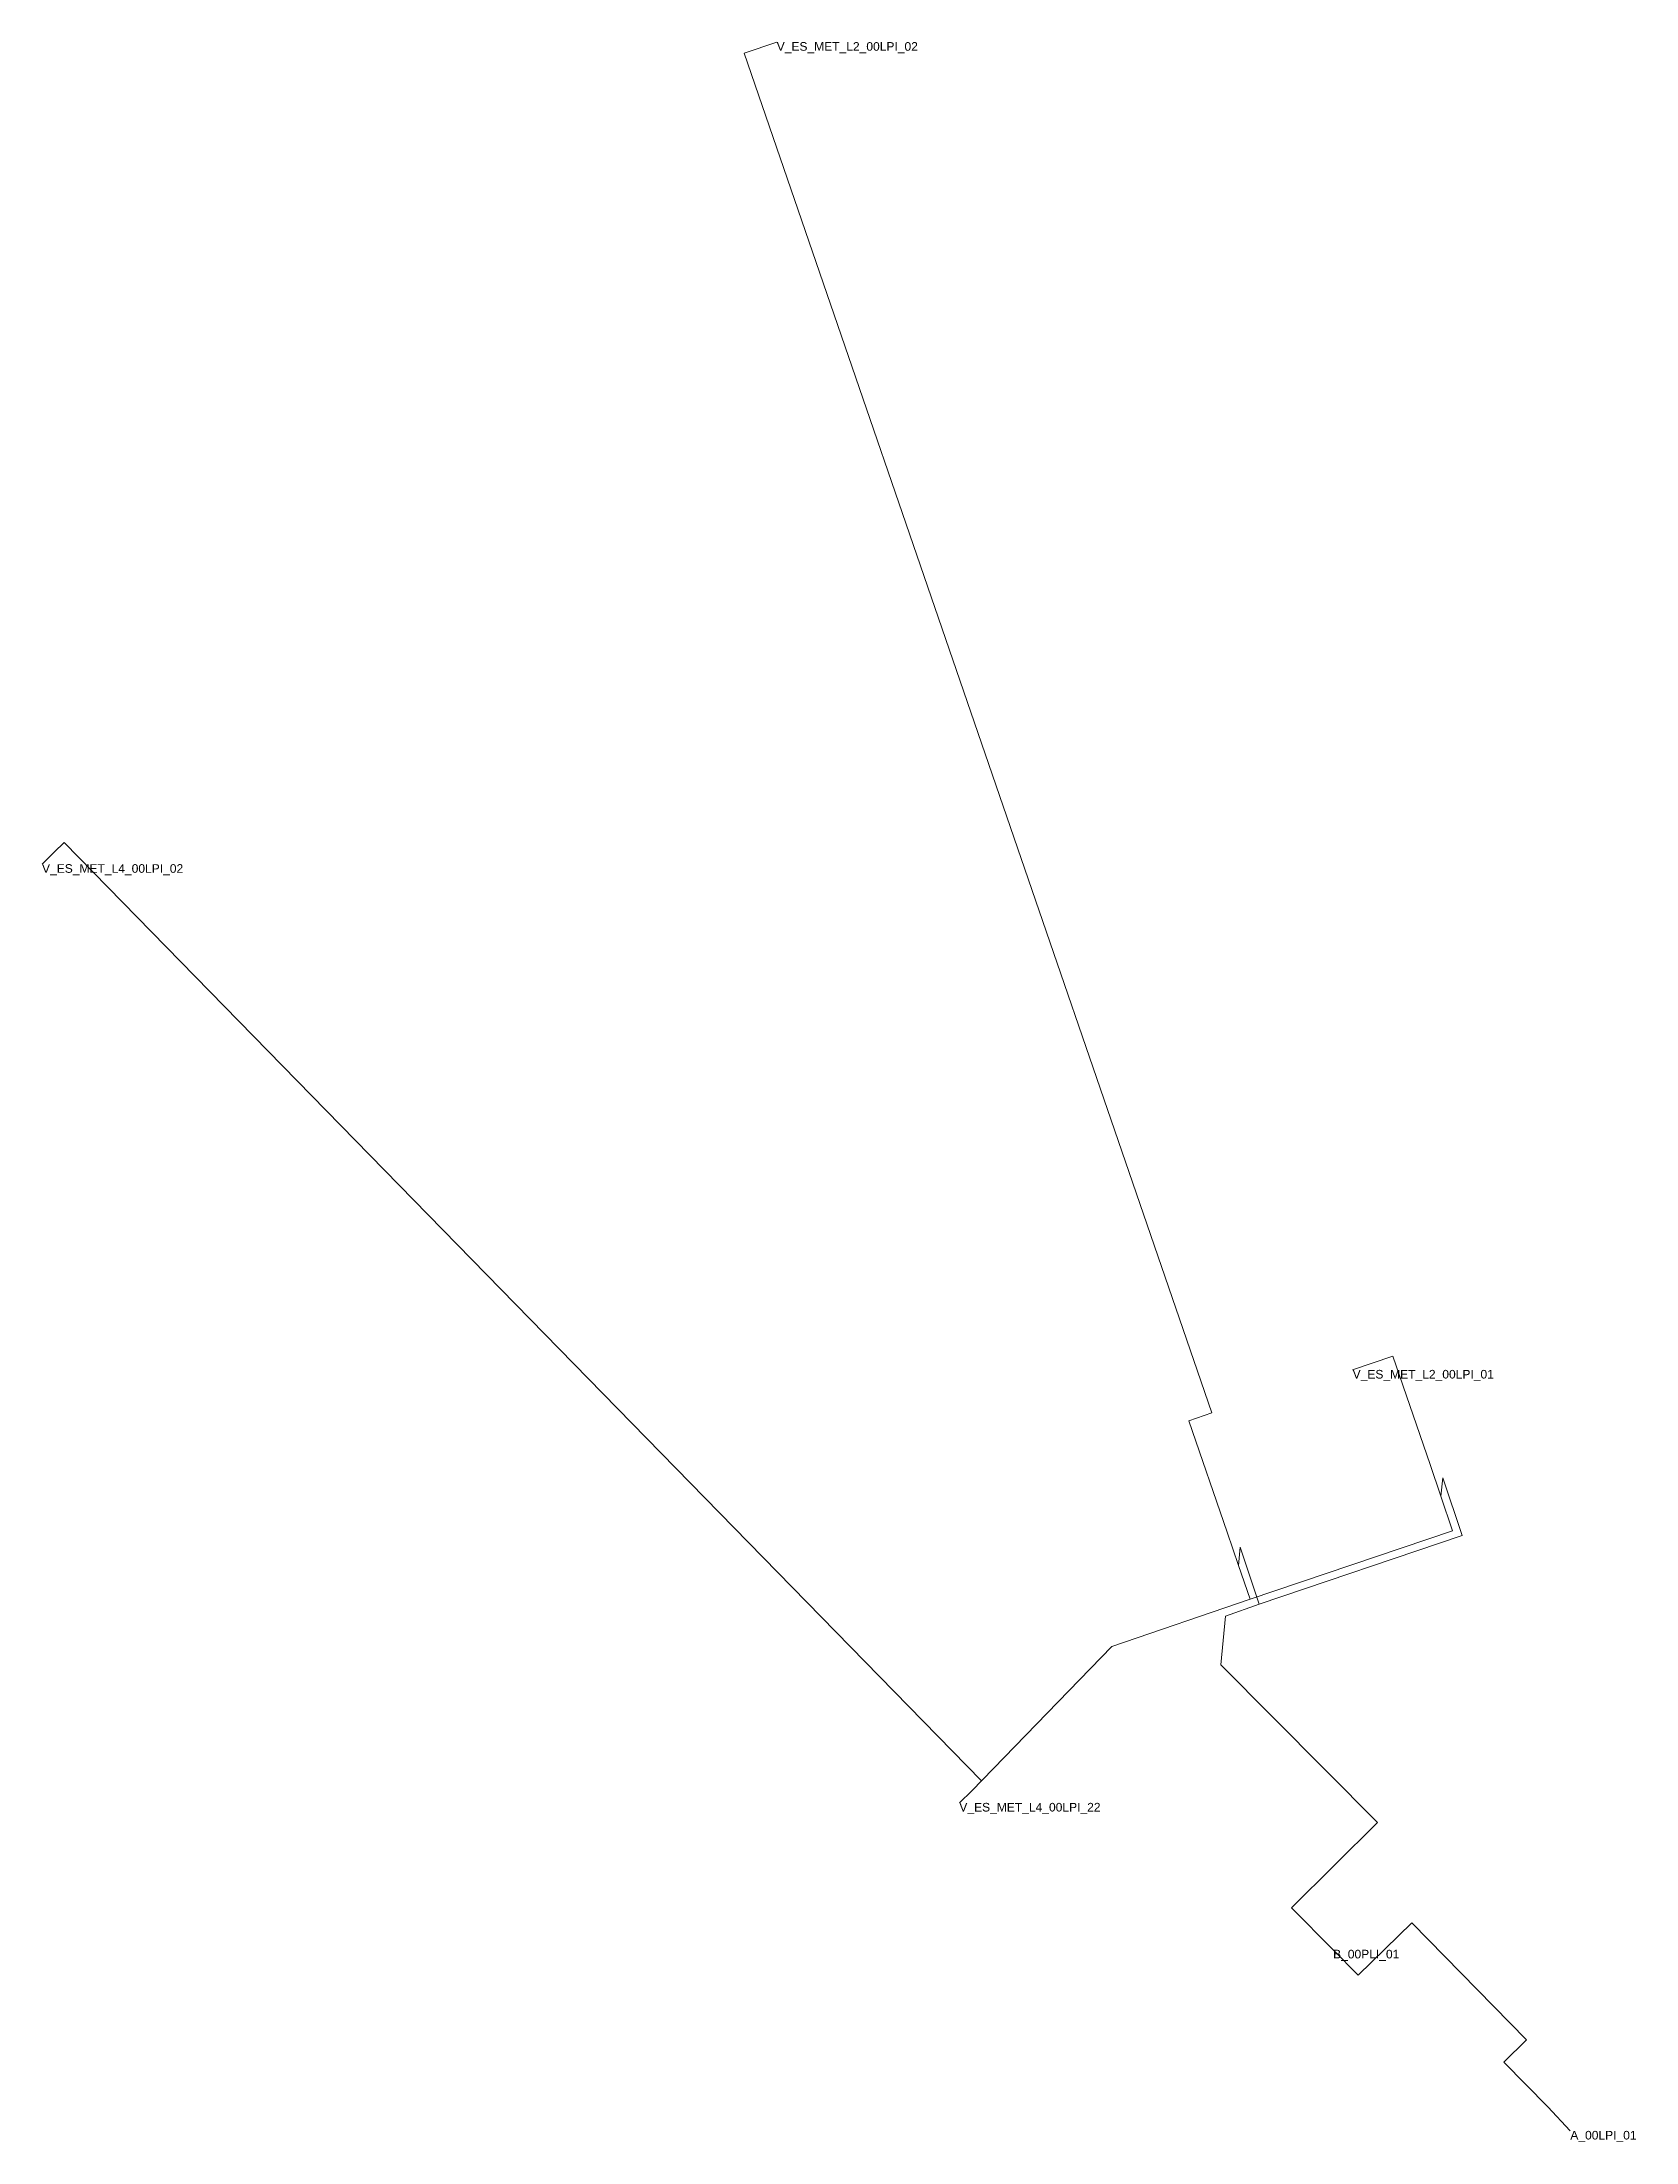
# Model space of a CAD drawing. Header units: metres. Extents: x 433561 to 433654, y 4586051 to 4586173.
import ezdxf
from ezdxf.enums import TextEntityAlignment as Align

# ---------------------------------------------------------------- set-up
doc = ezdxf.new("R2010")
doc.units = ezdxf.units.M
doc.header["$MEASUREMENT"] = 0
for name, color, linetype, lineweight, true_color in [('01_A_AccesTren_t', 40, 'Continuous', 0, 0xffd600), ('01_C_AccesExt_t', 251, 'Continuous', 0, 0x646464), ('01_I_Ascensor_l', 251, 'Continuous', 0, 0x646464), ('01_I_BarreraTarifaria_t', 251, 'Continuous', 0, 0x646464), ('01_I_Horitzontal_l', 251, 'Continuous', 0, 0x646464), ('01_I_RampaD_l', 251, 'Continuous', 0, 0x646464)]:
    doc.layers.add(name, color=color, linetype=linetype, lineweight=lineweight, true_color=true_color)
doc.styles.add('Style-Arial', font='arial.ttf')

msp = doc.modelspace()

# ---------------------------------------------------------------- linework, layer by layer
at = {"layer": '01_I_Ascensor_l'}
msp.add_line((433648.48784, 4586052.825335, -10), (433649.795832, 4586051.431323), dxfattribs=at)
at = {"layer": '01_I_Ascensor_l', "extrusion": (-0.9834026264484073, -0.1790329574785254, 0.029435937743968), "elevation": -1247506.500266, "flags": 128}
msp.add_lwpolyline([(-4434257.527952, 36727.438819), (-4434256.48406, 36717.434483), (-4434258.417026, 36707.430148)], dxfattribs=at)
at = {"layer": '01_I_Ascensor_l', "extrusion": (-0.9816786867224749, -0.1883361304049074, 0.028921583963239), "elevation": -1289411.799751, "flags": 128}
msp.add_lwpolyline([(-4422243.787756, 37297.433762), (-4422242.75067, 37287.429577), (-4422244.777794, 37277.425392)], dxfattribs=at)
at = {"layer": '01_I_Horitzontal_l'}
for p, q in [((433631.745859, 4586082.010935, -10), (433630.631982, 4586085.311152, -10)), ((433630.54323, 4586084.238125, -20), (433631.208589, 4586082.283262, -20))]:
    msp.add_line(p, q, dxfattribs=at)
at = {"layer": '01_I_Horitzontal_l', "flags": 128}
for points, elevation in [([(433629.877134, 4586086.174427), (433627.652725, 4586092.64066), (433628.996381, 4586093.102883), (433601.84954, 4586172.017242), (433603.743378, 4586172.662965)], -30), ([(433615.6314, 4586071.758426), (433562.402568, 4586126.213744), (433561.82654, 4586125.650634)], -20), ([(433641.653434, 4586090.113387), (433639.490446, 4586096.402168), (433637.165222, 4586095.598096)], -30), ([(433631.208589, 4586082.283262), (433642.967914, 4586086.257068), (433642.289374, 4586088.264424)], -20), ([(433631.745859, 4586082.010935), (433643.525101, 4586085.991472), (433642.392127, 4586089.344182)], -10), ([(433631.208589, 4586082.283262), (433623.191958, 4586079.554714), (433615.057477, 4586071.166609)], -20), ([(433636.029232, 4586061.942765), (433633.61434, 4586064.374104), (433638.601658, 4586069.327685), (433629.506324, 4586078.484964), (433629.780027, 4586081.309522), (433631.745859, 4586082.010935)], -10), ([(433648.48784, 4586052.825335), (433645.938502, 4586055.423258), (433647.259112, 4586056.719171), (433640.590898, 4586063.514467), (433637.481301, 4586060.463023), (433636.029232, 4586061.942765)], -10)]:
    msp.add_lwpolyline(points, dxfattribs=dict(at, elevation=elevation))
at = {"layer": '01_I_RampaD_l'}
for p, q in [((433561.82654, 4586125.650634, -20), (433561.111462, 4586124.95159, -20)), ((433615.057477, 4586071.166609, -20), (433614.342214, 4586070.468289, -20))]:
    msp.add_line(p, q, dxfattribs=at)

# ---------------------------------------------------------------- texts
at = {"layer": '01_A_AccesTren_t', "style": 'Style-Arial'}
for s, p in [('V_ES_MET_L2_00LPI_02', (433603.743378, 4586172.662965, -30)), ('V_ES_MET_L4_00LPI_02', (433561.111462, 4586124.95159, -20)), ('V_ES_MET_L2_00LPI_01', (433637.165222, 4586095.598096, -30)), ('V_ES_MET_L4_00LPI_22', (433614.342214, 4586070.468289, -20))]:
    msp.add_text(s, height=0.5, dxfattribs=at).set_placement(p, align=Align.TOP_LEFT)
at = {"layer": '01_C_AccesExt_t', "style": 'Style-Arial'}
msp.add_text('A_00LPI_01', height=0.5, dxfattribs=at).set_placement((433649.795832, 4586051.431323), align=Align.TOP_LEFT)
at = {"layer": '01_I_BarreraTarifaria_t', "style": 'Style-Arial'}
msp.add_text('B_00PLI_01', height=0.5, dxfattribs=at).set_placement((433636.029232, 4586061.942765, -10), align=Align.TOP_LEFT)

doc.saveas('drawing.dxf')
